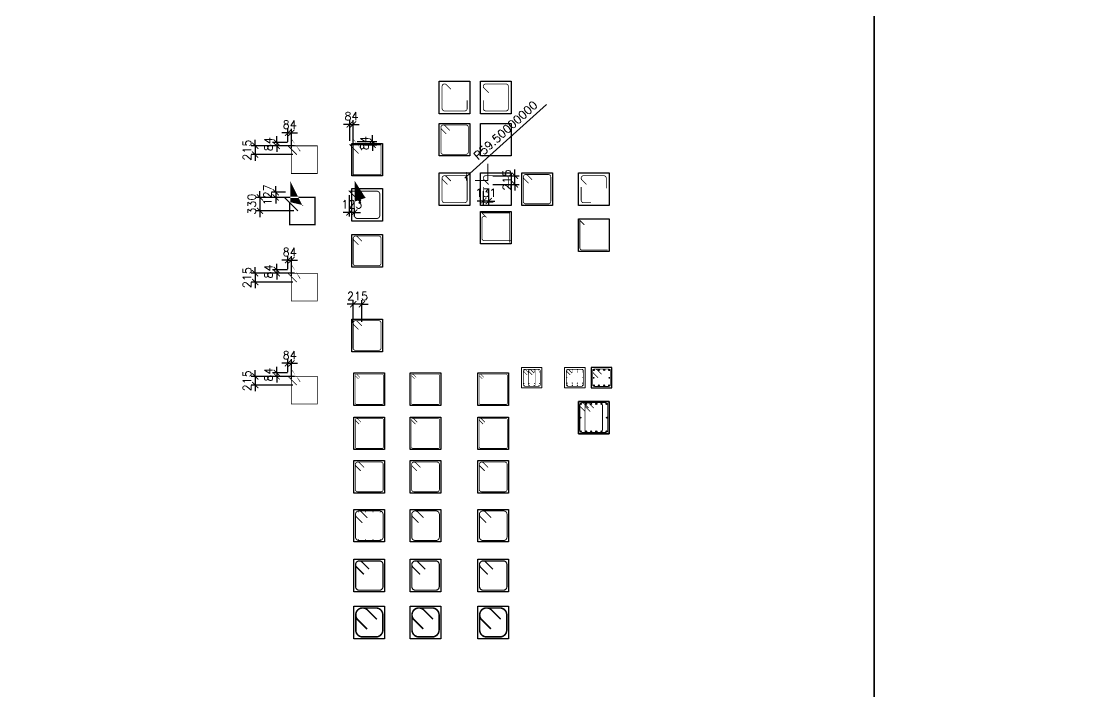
# Model space of a CAD drawing. Extents: x 660761725 to 1323371458, y 2734871439 to 5470067957.
# Drawn here: x 661673228 to 661698956, y 2735026473 to 2735042890 of the extents above; entities that cross this region are included whole.
import ezdxf

# ---------------------------------------------------------------- set-up
doc = ezdxf.new("R2010")
doc.units = 0
for name, color, linetype in [('B1', 7, 'Continuous'), ('B2', 7, 'Continuous'), ('CONCRETE-SECTION', 7, 'Continuous'), ('S-EDGE-SLAB', 51, 'Continuous'), ('S-RBAR-T10', 11, 'Continuous'), ('S-RBAR-T12', 151, 'Continuous'), ('S-RBAR-T16', 201, 'Continuous'), ('S-RBAR-T20', 10, 'Continuous'), ('S-RBAR-T25', 51, 'Continuous'), ('S-RBAR-T32', 83, 'Continuous'), ('SKR', 7, 'Continuous'), ('T1', 7, 'Continuous'), ('T2', 7, 'Continuous')]:
    doc.layers.add(name, color=color, linetype=linetype)
doc.layers.add('S-BEAM-IDEN', color=2, linetype='Continuous', lineweight=9)
doc.styles.add('ROMANS', font='romans.shx')
doc.dimstyles.new('S-DIMI-100', dxfattribs={"dimscale": 100, "dimtxt": 2, "dimasz": 1.5, "dimexe": 1, "dimexo": 1, "dimgap": 1, "dimtad": 1, "dimdec": 0, "dimzin": 12, "dimdsep": 46, "dimtxsty": 'ROMANS', "dimblk": 'ARCHTICK', "dimcen": 0.09, "dimdle": 1, "dimclrd": 8, "dimclre": 8, "dimclrt": 4, "dimadec": 0, "dimazin": 3, "dimtfac": 1, "dimtdec": 0, "dimtix": 1, "dimtmove": 1, "dimatfit": 3, "dimtolj": 1, "dimtzin": 0, "dimarcsym": 0})

# ---------------------------------------------------------------- blocks, each defined once
blk = doc.blocks.new('_ARCHTICK')
at = {"color": 0, "linetype": 'ByBlock', "const_width": 0.15}
blk.add_lwpolyline([(-0.5, -0.5), (0.5, 0.5)], dxfattribs=at)
blk = doc.blocks.new('*D1162')
at = {"layer": 'S-BEAM-IDEN', "color": 8, "lineweight": -2, "transparency": 16777216}
for p in [(661686089, 2735040850), (661684091, 2735039046)]:
    blk.add_line(p, (661684135, 2735039086), dxfattribs=at)
at = {"layer": 'S-BEAM-IDEN', "color": 8, "lineweight": -2, "transparency": 16777216, "xscale": 150, "yscale": 150, "zscale": 150, "rotation": 222.0788410940444}
blk.add_blockref('_ARCHTICK', (661684135, 2735039086), dxfattribs=at)
at = {"layer": 'S-BEAM-IDEN', "color": 4, "transparency": 16777216, "insert": (661685089, 2735040217), "char_height": 200, "attachment_point": 5, "rotation": 42.0788, "style": 'ROMANS'}
blk.add_mtext('\\A1;R59.50000000', dxfattribs=at)
blk = doc.blocks.new('*D1163')
at = {"layer": 'S-BEAM-IDEN', "color": 8, "lineweight": -2, "transparency": 16777216}
for p, q in [((661684776, 2735039105), (661685421, 2735039105)), ((661685321, 2735039105), (661685321, 2735039255)), ((661685321, 2735038891), (661685321, 2735039105)), ((661684776, 2735038891), (661685421, 2735038891)), ((661685321, 2735038891), (661685321, 2735038741))]:
    blk.add_line(p, q, dxfattribs=at)
at = {"layer": 'S-BEAM-IDEN', "color": 8, "lineweight": -2, "transparency": 16777216, "xscale": 150, "yscale": 150, "zscale": 150}
for p, rotation in [((661685321, 2735039105), 270), ((661685321, 2735038891), 90)]:
    blk.add_blockref('_ARCHTICK', p, dxfattribs=dict(at, rotation=rotation))
at = {"layer": 'S-BEAM-IDEN', "color": 4, "transparency": 16777216, "insert": (661685121, 2735038998), "char_height": 200, "attachment_point": 5, "rotation": 90, "style": 'ROMANS'}
blk.add_mtext('\\A1;215', dxfattribs=at)
blk = doc.blocks.new('*D1164')
at = {"layer": 'S-BEAM-IDEN', "color": 8, "lineweight": -2, "transparency": 16777216}
for p, q in [((661684545, 2735038728), (661684545, 2735038385)), ((661684676, 2735038791), (661684676, 2735038385)), ((661684545, 2735038485), (661684395, 2735038485)), ((661684676, 2735038485), (661684545, 2735038485)), ((661684676, 2735038485), (661684826, 2735038485))]:
    blk.add_line(p, q, dxfattribs=at)
at = {"layer": 'S-BEAM-IDEN', "color": 8, "lineweight": -2, "transparency": 16777216, "xscale": 150, "yscale": 150, "zscale": 150}
blk.add_blockref('_ARCHTICK', (661684545, 2735038485), dxfattribs=at)
at = {"layer": 'S-BEAM-IDEN', "color": 8, "lineweight": -2, "transparency": 16777216, "xscale": 150, "yscale": 150, "zscale": 150, "rotation": 180}
blk.add_blockref('_ARCHTICK', (661684676, 2735038485), dxfattribs=at)
at = {"layer": 'S-BEAM-IDEN', "color": 4, "transparency": 16777216, "insert": (661684611, 2735038685), "char_height": 200, "attachment_point": 5, "style": 'ROMANS'}
blk.add_mtext('\\A1;131', dxfattribs=at)
blk = doc.blocks.new('*D1165')
at = {"layer": 'S-BEAM-IDEN', "color": 8, "lineweight": -2, "transparency": 16777216}
for p, q in [((661679748, 2735039920), (661679388, 2735039920)), ((661679926, 2735039836), (661679388, 2735039836)), ((661679488, 2735039920), (661679488, 2735040070)), ((661679488, 2735039920), (661679488, 2735039836)), ((661679488, 2735039836), (661679488, 2735039686))]:
    blk.add_line(p, q, dxfattribs=at)
at = {"layer": 'S-BEAM-IDEN', "color": 8, "lineweight": -2, "transparency": 16777216, "xscale": 150, "yscale": 150, "zscale": 150}
for p, rotation in [((661679488, 2735039920), 270), ((661679488, 2735039836), 90)]:
    blk.add_blockref('_ARCHTICK', p, dxfattribs=dict(at, rotation=rotation))
at = {"layer": 'S-BEAM-IDEN', "color": 4, "transparency": 16777216, "insert": (661679288, 2735039878), "char_height": 200, "attachment_point": 5, "rotation": 90, "style": 'ROMANS'}
blk.add_mtext('\\A1;84', dxfattribs=at)
blk = doc.blocks.new('*D1166')
at = {"layer": 'S-BEAM-IDEN', "color": 8, "lineweight": -2, "transparency": 16777216}
for p, q in [((661679764, 2735040156), (661679614, 2735040156)), ((661679764, 2735039936), (661679764, 2735040256)), ((661679764, 2735040156), (661679848, 2735040156)), ((661679848, 2735039776), (661679848, 2735040256)), ((661679848, 2735040156), (661679998, 2735040156))]:
    blk.add_line(p, q, dxfattribs=at)
at = {"layer": 'S-BEAM-IDEN', "color": 8, "lineweight": -2, "transparency": 16777216, "xscale": 150, "yscale": 150, "zscale": 150}
blk.add_blockref('_ARCHTICK', (661679764, 2735040156), dxfattribs=at)
at = {"layer": 'S-BEAM-IDEN', "color": 8, "lineweight": -2, "transparency": 16777216, "xscale": 150, "yscale": 150, "zscale": 150, "rotation": 180}
blk.add_blockref('_ARCHTICK', (661679848, 2735040156), dxfattribs=at)
at = {"layer": 'S-BEAM-IDEN', "color": 4, "transparency": 16777216, "insert": (661679806, 2735040356), "char_height": 200, "attachment_point": 5, "style": 'ROMANS'}
blk.add_mtext('\\A1;84', dxfattribs=at)
blk = doc.blocks.new('*D1167')
at = {"layer": 'S-BEAM-IDEN', "color": 8, "lineweight": -2, "transparency": 16777216}
for p, q in [((661681836, 2735039945), (661681836, 2735040095)), ((661681459, 2735039945), (661681936, 2735039945)), ((661681654, 2735039861), (661681936, 2735039861)), ((661681836, 2735039945), (661681836, 2735039861)), ((661681836, 2735039861), (661681836, 2735039711))]:
    blk.add_line(p, q, dxfattribs=at)
at = {"layer": 'S-BEAM-IDEN', "color": 8, "lineweight": -2, "transparency": 16777216, "xscale": 150, "yscale": 150, "zscale": 150}
for p, rotation in [((661681836, 2735039945), 270), ((661681836, 2735039861), 90)]:
    blk.add_blockref('_ARCHTICK', p, dxfattribs=dict(at, rotation=rotation))
at = {"layer": 'S-BEAM-IDEN', "color": 4, "transparency": 16777216, "insert": (661681636, 2735039903), "char_height": 200, "attachment_point": 5, "rotation": 90, "style": 'ROMANS'}
blk.add_mtext('\\A1;84', dxfattribs=at)
blk = doc.blocks.new('*D1168')
at = {"layer": 'S-BEAM-IDEN', "color": 8, "lineweight": -2, "transparency": 16777216}
for p, q in [((661681275, 2735040361), (661681125, 2735040361)), ((661681275, 2735039961), (661681275, 2735040461)), ((661681275, 2735040361), (661681359, 2735040361)), ((661681359, 2735039919), (661681359, 2735040461)), ((661681359, 2735040361), (661681509, 2735040361))]:
    blk.add_line(p, q, dxfattribs=at)
at = {"layer": 'S-BEAM-IDEN', "color": 8, "lineweight": -2, "transparency": 16777216, "xscale": 150, "yscale": 150, "zscale": 150}
blk.add_blockref('_ARCHTICK', (661681275, 2735040361), dxfattribs=at)
at = {"layer": 'S-BEAM-IDEN', "color": 8, "lineweight": -2, "transparency": 16777216, "xscale": 150, "yscale": 150, "zscale": 150, "rotation": 180}
blk.add_blockref('_ARCHTICK', (661681359, 2735040361), dxfattribs=at)
at = {"layer": 'S-BEAM-IDEN', "color": 4, "transparency": 16777216, "insert": (661681317, 2735040561), "char_height": 200, "attachment_point": 5, "style": 'ROMANS'}
blk.add_mtext('\\A1;84', dxfattribs=at)
blk = doc.blocks.new('*D1169')
at = {"layer": 'S-BEAM-IDEN', "color": 8, "lineweight": -2, "transparency": 16777216}
for p, q in [((661679463, 2735038701), (661679463, 2735038851)), ((661679705, 2735038701), (661679363, 2735038701)), ((661679672, 2735038574), (661679363, 2735038574)), ((661679463, 2735038701), (661679463, 2735038574)), ((661679463, 2735038574), (661679463, 2735038424))]:
    blk.add_line(p, q, dxfattribs=at)
at = {"layer": 'S-BEAM-IDEN', "color": 8, "lineweight": -2, "transparency": 16777216, "xscale": 150, "yscale": 150, "zscale": 150}
for p, rotation in [((661679463, 2735038701), 270), ((661679463, 2735038574), 90)]:
    blk.add_blockref('_ARCHTICK', p, dxfattribs=dict(at, rotation=rotation))
at = {"layer": 'S-BEAM-IDEN', "color": 4, "transparency": 16777216, "insert": (661679263, 2735038638), "char_height": 200, "attachment_point": 5, "rotation": 90, "style": 'ROMANS'}
blk.add_mtext('\\A1;127', dxfattribs=at)
blk = doc.blocks.new('*D1170')
at = {"layer": 'S-BEAM-IDEN', "color": 8, "lineweight": -2, "transparency": 16777216}
for p, q in [((661681264, 2735038629), (661681264, 2735038106)), ((661681387, 2735038299), (661681387, 2735038106)), ((661681264, 2735038206), (661681114, 2735038206)), ((661681387, 2735038206), (661681264, 2735038206)), ((661681387, 2735038206), (661681537, 2735038206))]:
    blk.add_line(p, q, dxfattribs=at)
at = {"layer": 'S-BEAM-IDEN', "color": 8, "lineweight": -2, "transparency": 16777216, "xscale": 150, "yscale": 150, "zscale": 150}
blk.add_blockref('_ARCHTICK', (661681264, 2735038206), dxfattribs=at)
at = {"layer": 'S-BEAM-IDEN', "color": 8, "lineweight": -2, "transparency": 16777216, "xscale": 150, "yscale": 150, "zscale": 150, "rotation": 180}
blk.add_blockref('_ARCHTICK', (661681387, 2735038206), dxfattribs=at)
at = {"layer": 'S-BEAM-IDEN', "color": 4, "transparency": 16777216, "insert": (661681325, 2735038406), "char_height": 200, "attachment_point": 5, "style": 'ROMANS'}
blk.add_mtext('\\A1;123', dxfattribs=at)
blk = doc.blocks.new('*D1171')
at = {"layer": 'S-BEAM-IDEN', "color": 8, "lineweight": -2, "transparency": 16777216}
for p, q in [((661679664, 2735039836), (661678861, 2735039836)), ((661678961, 2735039836), (661678961, 2735039986)), ((661678961, 2735039836), (661678961, 2735039622)), ((661679879, 2735039622), (661678861, 2735039622)), ((661678961, 2735039622), (661678961, 2735039472))]:
    blk.add_line(p, q, dxfattribs=at)
at = {"layer": 'S-BEAM-IDEN', "color": 8, "lineweight": -2, "transparency": 16777216, "xscale": 150, "yscale": 150, "zscale": 150}
for p, rotation in [((661678961, 2735039836), 270), ((661678961, 2735039622), 90)]:
    blk.add_blockref('_ARCHTICK', p, dxfattribs=dict(at, rotation=rotation))
at = {"layer": 'S-BEAM-IDEN', "color": 4, "transparency": 16777216, "insert": (661678761, 2735039729), "char_height": 200, "attachment_point": 5, "rotation": 90, "style": 'ROMANS'}
blk.add_mtext('\\A1;215', dxfattribs=at)
blk = doc.blocks.new('*D1172')
at = {"layer": 'S-BEAM-IDEN', "color": 8, "lineweight": -2, "transparency": 16777216}
for p, q in [((661679578, 2735038574), (661678977, 2735038574)), ((661679077, 2735038574), (661679077, 2735038724)), ((661679077, 2735038574), (661679077, 2735038244)), ((661679908, 2735038244), (661678977, 2735038244)), ((661679077, 2735038244), (661679077, 2735038094))]:
    blk.add_line(p, q, dxfattribs=at)
at = {"layer": 'S-BEAM-IDEN', "color": 8, "lineweight": -2, "transparency": 16777216, "xscale": 150, "yscale": 150, "zscale": 150}
for p, rotation in [((661679077, 2735038574), 270), ((661679077, 2735038244), 90)]:
    blk.add_blockref('_ARCHTICK', p, dxfattribs=dict(at, rotation=rotation))
at = {"layer": 'S-BEAM-IDEN', "color": 4, "transparency": 16777216, "insert": (661678877, 2735038409), "char_height": 200, "attachment_point": 5, "rotation": 90, "style": 'ROMANS'}
blk.add_mtext('\\A1;330', dxfattribs=at)
blk = doc.blocks.new('*D1173')
at = {"layer": 'S-BEAM-IDEN', "color": 8, "lineweight": -2, "transparency": 16777216}
for p, q in [((661679748, 2735036802), (661679388, 2735036802)), ((661679488, 2735036802), (661679488, 2735036952)), ((661679488, 2735036802), (661679488, 2735036718)), ((661679926, 2735036718), (661679388, 2735036718)), ((661679488, 2735036718), (661679488, 2735036568))]:
    blk.add_line(p, q, dxfattribs=at)
at = {"layer": 'S-BEAM-IDEN', "color": 8, "lineweight": -2, "transparency": 16777216, "xscale": 150, "yscale": 150, "zscale": 150}
for p, rotation in [((661679488, 2735036802), 270), ((661679488, 2735036718), 90)]:
    blk.add_blockref('_ARCHTICK', p, dxfattribs=dict(at, rotation=rotation))
at = {"layer": 'S-BEAM-IDEN', "color": 4, "transparency": 16777216, "insert": (661679288, 2735036760), "char_height": 200, "attachment_point": 5, "rotation": 90, "style": 'ROMANS'}
blk.add_mtext('\\A1;84', dxfattribs=at)
blk = doc.blocks.new('*D1174')
at = {"layer": 'S-BEAM-IDEN', "color": 8, "lineweight": -2, "transparency": 16777216}
for p, q in [((661679764, 2735037038), (661679614, 2735037038)), ((661679764, 2735036818), (661679764, 2735037138)), ((661679764, 2735037038), (661679848, 2735037038)), ((661679848, 2735036658), (661679848, 2735037138)), ((661679848, 2735037038), (661679998, 2735037038))]:
    blk.add_line(p, q, dxfattribs=at)
at = {"layer": 'S-BEAM-IDEN', "color": 8, "lineweight": -2, "transparency": 16777216, "xscale": 150, "yscale": 150, "zscale": 150}
blk.add_blockref('_ARCHTICK', (661679764, 2735037038), dxfattribs=at)
at = {"layer": 'S-BEAM-IDEN', "color": 8, "lineweight": -2, "transparency": 16777216, "xscale": 150, "yscale": 150, "zscale": 150, "rotation": 180}
blk.add_blockref('_ARCHTICK', (661679848, 2735037038), dxfattribs=at)
at = {"layer": 'S-BEAM-IDEN', "color": 4, "transparency": 16777216, "insert": (661679806, 2735037238), "char_height": 200, "attachment_point": 5, "style": 'ROMANS'}
blk.add_mtext('\\A1;84', dxfattribs=at)
blk = doc.blocks.new('*D1175')
at = {"layer": 'S-BEAM-IDEN', "color": 8, "lineweight": -2, "transparency": 16777216}
for p, q in [((661678961, 2735036718), (661678961, 2735036868)), ((661679664, 2735036718), (661678861, 2735036718)), ((661679879, 2735036503), (661678861, 2735036503)), ((661678961, 2735036718), (661678961, 2735036503)), ((661678961, 2735036503), (661678961, 2735036353))]:
    blk.add_line(p, q, dxfattribs=at)
at = {"layer": 'S-BEAM-IDEN', "color": 8, "lineweight": -2, "transparency": 16777216, "xscale": 150, "yscale": 150, "zscale": 150}
for p, rotation in [((661678961, 2735036718), 270), ((661678961, 2735036503), 90)]:
    blk.add_blockref('_ARCHTICK', p, dxfattribs=dict(at, rotation=rotation))
at = {"layer": 'S-BEAM-IDEN', "color": 4, "transparency": 16777216, "insert": (661678761, 2735036610), "char_height": 200, "attachment_point": 5, "rotation": 90, "style": 'ROMANS'}
blk.add_mtext('\\A1;215', dxfattribs=at)
blk = doc.blocks.new('*D1176')
at = {"layer": 'S-BEAM-IDEN', "color": 8, "lineweight": -2, "transparency": 16777216}
for p, q in [((661679488, 2735034279), (661679488, 2735034429)), ((661679748, 2735034279), (661679388, 2735034279)), ((661679926, 2735034195), (661679388, 2735034195)), ((661679488, 2735034279), (661679488, 2735034195)), ((661679488, 2735034195), (661679488, 2735034045))]:
    blk.add_line(p, q, dxfattribs=at)
at = {"layer": 'S-BEAM-IDEN', "color": 8, "lineweight": -2, "transparency": 16777216, "xscale": 150, "yscale": 150, "zscale": 150}
for p, rotation in [((661679488, 2735034279), 270), ((661679488, 2735034195), 90)]:
    blk.add_blockref('_ARCHTICK', p, dxfattribs=dict(at, rotation=rotation))
at = {"layer": 'S-BEAM-IDEN', "color": 4, "transparency": 16777216, "insert": (661679288, 2735034237), "char_height": 200, "attachment_point": 5, "rotation": 90, "style": 'ROMANS'}
blk.add_mtext('\\A1;84', dxfattribs=at)
blk = doc.blocks.new('*D1177')
at = {"layer": 'S-BEAM-IDEN', "color": 8, "lineweight": -2, "transparency": 16777216}
for p, q in [((661679764, 2735034515), (661679614, 2735034515)), ((661679764, 2735034295), (661679764, 2735034615)), ((661679764, 2735034515), (661679848, 2735034515)), ((661679848, 2735034135), (661679848, 2735034615)), ((661679848, 2735034515), (661679998, 2735034515))]:
    blk.add_line(p, q, dxfattribs=at)
at = {"layer": 'S-BEAM-IDEN', "color": 8, "lineweight": -2, "transparency": 16777216, "xscale": 150, "yscale": 150, "zscale": 150}
blk.add_blockref('_ARCHTICK', (661679764, 2735034515), dxfattribs=at)
at = {"layer": 'S-BEAM-IDEN', "color": 8, "lineweight": -2, "transparency": 16777216, "xscale": 150, "yscale": 150, "zscale": 150, "rotation": 180}
blk.add_blockref('_ARCHTICK', (661679848, 2735034515), dxfattribs=at)
at = {"layer": 'S-BEAM-IDEN', "color": 4, "transparency": 16777216, "insert": (661679806, 2735034715), "char_height": 200, "attachment_point": 5, "style": 'ROMANS'}
blk.add_mtext('\\A1;84', dxfattribs=at)
blk = doc.blocks.new('*D1178')
at = {"layer": 'S-BEAM-IDEN', "color": 8, "lineweight": -2, "transparency": 16777216}
for p, q in [((661679664, 2735034195), (661678861, 2735034195)), ((661678961, 2735034195), (661678961, 2735034345)), ((661678961, 2735034195), (661678961, 2735033980)), ((661679879, 2735033980), (661678861, 2735033980)), ((661678961, 2735033980), (661678961, 2735033830))]:
    blk.add_line(p, q, dxfattribs=at)
at = {"layer": 'S-BEAM-IDEN', "color": 8, "lineweight": -2, "transparency": 16777216, "xscale": 150, "yscale": 150, "zscale": 150}
for p, rotation in [((661678961, 2735034195), 270), ((661678961, 2735033980), 90)]:
    blk.add_blockref('_ARCHTICK', p, dxfattribs=dict(at, rotation=rotation))
at = {"layer": 'S-BEAM-IDEN', "color": 4, "transparency": 16777216, "insert": (661678761, 2735034087), "char_height": 200, "attachment_point": 5, "rotation": 90, "style": 'ROMANS'}
blk.add_mtext('\\A1;215', dxfattribs=at)
blk = doc.blocks.new('*D1179')
at = {"layer": 'S-BEAM-IDEN', "color": 8, "lineweight": -2, "transparency": 16777216}
for p, q in [((661681359, 2735035507), (661681359, 2735036060)), ((661681574, 2735035528), (661681574, 2735036060)), ((661681359, 2735035960), (661681209, 2735035960)), ((661681574, 2735035960), (661681359, 2735035960)), ((661681574, 2735035960), (661681724, 2735035960))]:
    blk.add_line(p, q, dxfattribs=at)
at = {"layer": 'S-BEAM-IDEN', "color": 8, "lineweight": -2, "transparency": 16777216, "xscale": 150, "yscale": 150, "zscale": 150}
blk.add_blockref('_ARCHTICK', (661681359, 2735035960), dxfattribs=at)
at = {"layer": 'S-BEAM-IDEN', "color": 8, "lineweight": -2, "transparency": 16777216, "xscale": 150, "yscale": 150, "zscale": 150, "rotation": 180}
blk.add_blockref('_ARCHTICK', (661681574, 2735035960), dxfattribs=at)
at = {"layer": 'S-BEAM-IDEN', "color": 4, "transparency": 16777216, "insert": (661681467, 2735036160), "char_height": 200, "attachment_point": 5, "style": 'ROMANS'}
blk.add_mtext('\\A1;215', dxfattribs=at)

msp = doc.modelspace()

# ---------------------------------------------------------------- linework, layer by layer
for points in [[(661547834.82601976, 2735124964.67800617), (661694111.94246876, 2735124964.67800617), (661694111.94246876, 2734979887.02259302), (661547834.82601976, 2734979887.02259302)], [(661694111.94246876, 2735124964.67800617), (661840389.05891776, 2735124964.67800617), (661840389.05891776, 2734979887.02259302), (661694111.94246876, 2734979887.02259302)]]:
    msp.add_lwpolyline(points, close=True)
at = {"layer": 'B1', "const_width": 14.75}
for points in [[(661686593.375, 2735033975.75, 1), (661686608.125, 2735033975.75, 1)], [(661686717.54166663, 2735033975.75, 1), (661686732.29166663, 2735033975.75, 1)], [(661686841.70833337, 2735033975.75, 1), (661686856.45833337, 2735033975.75, 1)], [(661686965.875, 2735033975.75, 1), (661686980.625, 2735033975.75, 1)]]:
    msp.add_lwpolyline(points, format="xyb", close=True, dxfattribs=at)
at = {"layer": 'B1'}
for centre in [(661687247.79166663, 2735033970.75), (661687375.29166663, 2735033970.75), (661687502.79166663, 2735033970.75), (661687630.29166663, 2735033970.75), (661686931.50488031, 2735032845.56491518), (661687058.18054891, 2735032845.56491518), (661687184.8562175, 2735032845.56491518), (661687311.53188622, 2735032845.56491518), (661687438.20755482, 2735032845.56491518), (661687564.88322341, 2735032845.56491518)]:
    msp.add_circle(centre, 14.75, dxfattribs=at)
at = {"layer": 'B2', "const_width": 14.75}
for points in [[(661686593.375, 2735034030.25, 1), (661686608.125, 2735034030.25, 1)], [(661686717.54166663, 2735034030.25, 1), (661686732.29166663, 2735034030.25, 1)], [(661686841.70833337, 2735034030.25, 1), (661686856.45833337, 2735034030.25, 1)], [(661686965.875, 2735034030.25, 1), (661686980.625, 2735034030.25, 1)]]:
    msp.add_lwpolyline(points, format="xyb", close=True, dxfattribs=at)
at = {"layer": 'CONCRETE-SECTION'}
for points in [[(661687189.04166663, 2735033912), (661687689.04166663, 2735033912), (661687689.04166663, 2735034412), (661687189.04166663, 2735034412)], [(661686872.75488031, 2735032786.81491518), (661687623.63322341, 2735032786.81491518), (661687623.63322341, 2735033583.81520224), (661686872.75488031, 2735033583.81520224)], [(661686872.75488031, 2735032786.81491518), (661687623.63322341, 2735032786.81491518), (661687623.63322341, 2735033583.81520224), (661686872.75488031, 2735033583.81520224)], [(661686872.75488031, 2735032786.81491518), (661687623.63322341, 2735032786.81491518), (661687623.63322341, 2735033583.81520224), (661686872.75488031, 2735033583.81520224)], [(661686872.75488031, 2735032786.81491518), (661687623.63322341, 2735032786.81491518), (661687623.63322341, 2735033583.81520224), (661686872.75488031, 2735033583.81520224)]]:
    msp.add_lwpolyline(points, close=True, dxfattribs=at)
at = {"layer": 'S-BEAM-IDEN'}
for q in [(661684654, 2735039394), (661684349, 2735038985)]:
    msp.add_line((661684654, 2735038985), q, dxfattribs=at)
at = {"layer": 'S-BEAM-IDEN', "const_width": 19}
msp.add_lwpolyline([(661684624.39196527, 2735038084.1781168), (661684511.25488031, 2735038197.31520224), (661685193.13322341, 2735038197.31520224), (661685193.13322341, 2735037469.31491518)], dxfattribs=at)
for points in [[(661684624.39196539, 2735038084.1781168), (661684612.82773387, 2735038095.74234819, 0.6681786379), (661684511.25488043, 2735038053.66949511), (661684511.25488043, 2735037574.93685913, 0.4142135624), (661684570.75488043, 2735037515.43685913), (661685239.25516748, 2735037515.43685913)], [(661687020.39196527, 2735037901.1781168), (661686907.25488031, 2735038014.31520224), (661686907.25488031, 2735038014.31520224), (661686907.25488031, 2735037345.81491518, 0.4142135624), (661686966.75488031, 2735037286.31491518), (661687589.13322341, 2735037286.31491518)]]:
    msp.add_lwpolyline(points, format="xyb", dxfattribs=at)
at = {"layer": 'S-BEAM-IDEN'}
for points in [[(661685481, 2735033912), (661685981, 2735033912), (661685981, 2735034412), (661685481, 2735034412)], [(661686537, 2735033912), (661687037, 2735033912), (661687037, 2735034412), (661686537, 2735034412)], [(661687189.04166663, 2735033912), (661687689.04166663, 2735033912), (661687689.04166663, 2735034412), (661687189.04166663, 2735034412)]]:
    msp.add_lwpolyline(points, close=True, dxfattribs=at)
at = {"layer": 'S-EDGE-SLAB'}
for points in [[(661683467.75488031, 2735041418.81520224), (661684218.63322341, 2735041418.81520224), (661684218.63322341, 2735040621.81491518), (661683467.75488031, 2735040621.81491518)], [(661684476.75488031, 2735041418.81520224), (661685227.63322341, 2735041418.81520224), (661685227.63322341, 2735040621.81491518), (661684476.75488031, 2735040621.81491518)], [(661683467.75488031, 2735040384.81520224), (661684218.63322341, 2735040384.81520224), (661684218.63322341, 2735039587.81491518), (661683467.75488031, 2735039587.81491518)], [(661684476.75488031, 2735040384.81520224), (661685227.63322341, 2735040384.81520224), (661685227.63322341, 2735039587.81491518), (661684476.75488031, 2735039587.81491518)], [(661681324.75488031, 2735039895.81520224), (661682075.63322341, 2735039895.81520224), (661682075.63322341, 2735039098.81491518), (661681324.75488031, 2735039098.81491518)], [(661683467.75488031, 2735039173.81520224), (661684218.63322341, 2735039173.81520224), (661684218.63322341, 2735038376.81491518), (661683467.75488031, 2735038376.81491518)], [(661684476.75488031, 2735039173.81520224), (661685227.63322341, 2735039173.81520224), (661685227.63322341, 2735038376.81491518), (661684476.75488031, 2735038376.81491518)], [(661685485.75488031, 2735039173.81520224), (661686236.63322341, 2735039173.81520224), (661686236.63322341, 2735038376.81491518), (661685485.75488031, 2735038376.81491518)], [(661686872.75488031, 2735039173.81520224), (661687623.63322341, 2735039173.81520224), (661687623.63322341, 2735038376.81491518), (661686872.75488031, 2735038376.81491518)], [(661681324.75488031, 2735038790.81520224), (661682075.63322341, 2735038790.81520224), (661682075.63322341, 2735037993.81491518), (661681324.75488031, 2735037993.81491518)], [(661684476.75488031, 2735038231.81520224), (661685227.63322341, 2735038231.81520224), (661685227.63322341, 2735037434.81491518), (661684476.75488031, 2735037434.81491518)], [(661686872.75488031, 2735038048.81520224), (661687623.63322341, 2735038048.81520224), (661687623.63322341, 2735037251.81491518), (661686872.75488031, 2735037251.81491518)], [(661681324.75488031, 2735037664.81520224), (661682075.63322341, 2735037664.81520224), (661682075.63322341, 2735036867.81491518), (661681324.75488031, 2735036867.81491518)], [(661681324.75488031, 2735035593.50028706), (661682075.63322341, 2735035593.50028706), (661682075.63322341, 2735034796.5), (661681324.75488031, 2735034796.5)], [(661681378.75488031, 2735034278.81520224), (661682129.63322341, 2735034278.81520224), (661682129.63322341, 2735033481.81491518), (661681378.75488031, 2735033481.81491518)], [(661682755.75488031, 2735034278.81520224), (661683506.63322341, 2735034278.81520224), (661683506.63322341, 2735033481.81491518), (661682755.75488031, 2735033481.81491518)], [(661684412.75488031, 2735034278.81520224), (661685163.63322341, 2735034278.81520224), (661685163.63322341, 2735033481.81491518), (661684412.75488031, 2735033481.81491518)], [(661686872.75488031, 2735033583.81520224), (661687623.63322341, 2735033583.81520224), (661687623.63322341, 2735032786.81491518), (661686872.75488031, 2735032786.81491518)], [(661681378.75488031, 2735033199.81520224), (661682129.63322341, 2735033199.81520224), (661682129.63322341, 2735032402.81491518), (661681378.75488031, 2735032402.81491518)], [(661682755.75488031, 2735033199.81520224), (661683506.63322341, 2735033199.81520224), (661683506.63322341, 2735032402.81491518), (661682755.75488031, 2735032402.81491518)], [(661684412.75488031, 2735033199.81520224), (661685163.63322341, 2735033199.81520224), (661685163.63322341, 2735032402.81491518), (661684412.75488031, 2735032402.81491518)], [(661681378.75488031, 2735032132.81520224), (661682129.63322341, 2735032132.81520224), (661682129.63322341, 2735031335.81491518), (661681378.75488031, 2735031335.81491518)], [(661682755.75488031, 2735032132.81520224), (661683506.63322341, 2735032132.81520224), (661683506.63322341, 2735031335.81491518), (661682755.75488031, 2735031335.81491518)], [(661684412.75488031, 2735032132.81520224), (661685163.63322341, 2735032132.81520224), (661685163.63322341, 2735031335.81491518), (661684412.75488031, 2735031335.81491518)], [(661681378.75488031, 2735030939.81520224), (661682129.63322341, 2735030939.81520224), (661682129.63322341, 2735030142.81491518), (661681378.75488031, 2735030142.81491518)], [(661682755.75488031, 2735030939.81520224), (661683506.63322341, 2735030939.81520224), (661683506.63322341, 2735030142.81491518), (661682755.75488031, 2735030142.81491518)], [(661684412.75488031, 2735030939.81520224), (661685163.63322341, 2735030939.81520224), (661685163.63322341, 2735030142.81491518), (661684412.75488031, 2735030142.81491518)], [(661681378.75488031, 2735029719.81520224), (661682129.63322341, 2735029719.81520224), (661682129.63322341, 2735028922.81491518), (661681378.75488031, 2735028922.81491518)], [(661682755.75488031, 2735029719.81520224), (661683506.63322341, 2735029719.81520224), (661683506.63322341, 2735028922.81491518), (661682755.75488031, 2735028922.81491518)], [(661684412.75488031, 2735029719.81520224), (661685163.63322341, 2735029719.81520224), (661685163.63322341, 2735028922.81491518), (661684412.75488031, 2735028922.81491518)], [(661681378.75488031, 2735028572.81520224), (661682129.63322341, 2735028572.81520224), (661682129.63322341, 2735027775.81491518), (661681378.75488031, 2735027775.81491518)], [(661682755.75488031, 2735028572.81520224), (661683506.63322341, 2735028572.81520224), (661683506.63322341, 2735027775.81491518), (661682755.75488031, 2735027775.81491518)], [(661684412.75488031, 2735028572.81520224), (661685163.63322341, 2735028572.81520224), (661685163.63322341, 2735027775.81491518), (661684412.75488031, 2735027775.81491518)]]:
    msp.add_lwpolyline(points, close=True, dxfattribs=at)
at = {"layer": 'S-RBAR-T10', "const_width": 12}
for points in [[(661681488.08078206, 2735034132.71974802), (661681417.37010396, 2735034203.43042612, -0.6681786379), (661681435.75488031, 2735034247.81520224), (661682072.63322341, 2735034247.81520224, -0.4142135624), (661682098.63322341, 2735034221.81520224), (661682098.63322341, 2735033538.81491518, -0.4142135624), (661682072.63322341, 2735033512.81491518), (661681435.75488031, 2735033512.81491518, -0.4142135624), (661681409.75488031, 2735033538.81491518), (661681409.75488031, 2735034221.81520224, -0.6681786379), (661681454.13965666, 2735034240.19997787), (661681524.85033476, 2735034169.48929977)], [(661682901.85033429, 2735034169.48929977), (661682831.13965666, 2735034240.19997787, 0.6681786379), (661682786.75488031, 2735034221.81520224), (661682786.75488031, 2735033538.81491518, 0.4142135624), (661682812.75488031, 2735033512.81491518), (661683449.63322341, 2735033512.81491518, 0.4142135624), (661683475.63322341, 2735033538.81491518), (661683475.63322341, 2735034221.81520224, 0.4142135624), (661683449.63322341, 2735034247.81520224), (661682812.75488031, 2735034247.81520224, 0.6681786379), (661682794.37010396, 2735034203.43042612), (661682865.08078158, 2735034132.71974802)], [(661684522.08078206, 2735034132.71974802), (661684451.37010396, 2735034203.43042612, -0.6681786379), (661684469.75488031, 2735034247.81520224), (661685106.63322341, 2735034247.81520224, -0.4142135624), (661685132.63322341, 2735034221.81520224), (661685132.63322341, 2735033538.81491518, -0.4142135624), (661685106.63322341, 2735033512.81491518), (661684469.75488031, 2735033512.81491518, -0.4142135624), (661684443.75488031, 2735033538.81491518), (661684443.75488031, 2735034221.81520224, -0.6681786379), (661684488.13965666, 2735034240.19997787), (661684558.85033476, 2735034169.48929977)]]:
    msp.add_lwpolyline(points, format="xyb", dxfattribs=at)
at = {"layer": 'S-RBAR-T12', "const_width": 14}
for points in [[(661685662.48023093, 2735034275.77460289), (661685577.62741697, 2735034360.62741709, 0.6681786379), (661685523, 2735034338), (661685523, 2735033986, 0.4142135624), (661685555, 2735033954), (661685907, 2735033954, 0.4142135624), (661685939, 2735033986), (661685939, 2735034338, 0.4142135624), (661685907, 2735034370), (661685555, 2735034370, 0.6681786379), (661685532.37258303, 2735034315.37258291), (661685617.22539699, 2735034230.51976919)], [(661685787.48023093, 2735034275.77460289), (661685702.62741697, 2735034360.62741709, 0.6681786379), (661685648, 2735034338), (661685648, 2735033986, 0.4142135624), (661685680, 2735033954), (661685782, 2735033954, 0.4142135624), (661685814, 2735033986), (661685814, 2735034338, 0.4142135624), (661685782, 2735034370), (661685680, 2735034370, 0.6681786379), (661685657.37258303, 2735034315.37258291), (661685742.22539699, 2735034230.51976919)], [(661686673.22539675, 2735034230.51976919), (661686588.37258303, 2735034315.37258291, -0.6681786379), (661686611, 2735034370), (661686963, 2735034370, -0.4142135624), (661686995, 2735034338), (661686995, 2735033986, -0.4142135624), (661686963, 2735033954), (661686611, 2735033954, -0.4142135624), (661686579, 2735033986), (661686579, 2735034338, -0.6681786379), (661686633.62741697, 2735034360.62741709), (661686718.48023069, 2735034275.77460289)], [(661681504.98027706, 2735033028.33497095), (661681420.12746334, 2735033113.18778515, -0.6681786379), (661681442.75488031, 2735033167.81520224), (661682065.63322341, 2735033167.81520224, -0.4142135624), (661682097.63322341, 2735033135.81520224), (661682097.63322341, 2735032466.81491518, -0.4142135624), (661682065.63322341, 2735032434.81491518), (661681442.75488031, 2735032434.81491518, -0.4142135624), (661681410.75488031, 2735032466.81491518), (661681410.75488031, 2735033135.81520224, -0.6681786379), (661681465.38229728, 2735033158.44261885), (661681550.235111, 2735033073.58980608)], [(661682927.23511124, 2735033073.58980608), (661682842.38229728, 2735033158.44261885, 0.6681786379), (661682787.75488031, 2735033135.81520224), (661682787.75488031, 2735032466.81491518, 0.4142135624), (661682819.75488031, 2735032434.81491518), (661683442.63322341, 2735032434.81491518, 0.4142135624), (661683474.63322341, 2735032466.81491518), (661683474.63322341, 2735033135.81520224, 0.4142135624), (661683442.63322341, 2735033167.81520224), (661682819.75488031, 2735033167.81520224, 0.6681786379), (661682797.12746334, 2735033113.18778515), (661682881.9802773, 2735033028.33497095)], [(661684538.98027706, 2735033028.33497095), (661684454.12746334, 2735033113.18778515, -0.6681786379), (661684476.75488031, 2735033167.81520224), (661685099.63322341, 2735033167.81520224, -0.4142135624), (661685131.63322341, 2735033135.81520224), (661685131.63322341, 2735032466.81491518, -0.4142135624), (661685099.63322341, 2735032434.81491518), (661684476.75488031, 2735032434.81491518, -0.4142135624), (661684444.75488031, 2735032466.81491518), (661684444.75488031, 2735033135.81520224, -0.6681786379), (661684499.38229728, 2735033158.44261885), (661684584.235111, 2735033073.58980608)]]:
    msp.add_lwpolyline(points, format="xyb", dxfattribs=at)
at = {"layer": 'S-RBAR-T16', "const_width": 19}
for points in [[(661683750.96481895, 2735041219.75097084), (661683637.82773376, 2735041332.8880558, 0.6681786379), (661683536.25488031, 2735041290.81520224), (661683536.25488031, 2735040749.81491518, 0.4142135624), (661683595.75488031, 2735040690.31491518), (661684090.63322341, 2735040690.31491518, 0.4142135624), (661684150.13322341, 2735040749.81491518), (661684150.13322341, 2735040950)], [(661684545.25488031, 2735040950), (661684545.25488031, 2735040749.81491518, 0.4142135624), (661684604.75488031, 2735040690.31491518), (661685099.63322341, 2735040690.31491518, 0.4142135624), (661685159.13322341, 2735040749.81491518), (661685159.13322341, 2735041290.81520224, 0.4142135624), (661685099.63322341, 2735041350.31520224), (661684604.75488031, 2735041350.31520224, 0.6681786379), (661684562.68202686, 2735041248.74234915), (661684675.81911206, 2735041135.60526419)], [(661683721.96481895, 2735040214.75097084), (661683608.82773376, 2735040327.8880558, 0.6681786379), (661683507.25488031, 2735040285.81520224), (661683507.25488031, 2735039686.81491518, 0.4142135624), (661683566.75488031, 2735039627.31491518), (661684119.63322341, 2735039627.31491518, 0.4142135624), (661684179.13322341, 2735039686.81491518), (661684179.13322341, 2735040285.81520224, 0.4142135624), (661684119.63322341, 2735040345.31520224), (661683566.75488031, 2735040345.31520224, 0.6681786379), (661683524.68202686, 2735040243.74234915), (661683637.81911206, 2735040130.60526419)], [(661683750.96481895, 2735038974.75097084), (661683637.82773376, 2735039087.8880558, 0.6681786379), (661683536.25488031, 2735039045.81520224), (661683536.25488031, 2735038504.81491518, 0.4142135624), (661683595.75488031, 2735038445.31491518), (661684090.63322341, 2735038445.31491518, 0.4142135624), (661684150.13322341, 2735038504.81491518), (661684150.13322341, 2735039045.81520224, 0.4142135624), (661684090.63322341, 2735039105.31520224), (661683595.75488031, 2735039105.31520224, 0.6681786379), (661683553.68202686, 2735039003.74234915), (661683666.81911206, 2735038890.60526419)], [(661684788, 2735039105.31520224), (661684604.75488031, 2735039105.31520224, 0.6681786379), (661684562.68202686, 2735039003.74234915), (661684675.81911206, 2735038890.60526419)], [(661685159.13322341, 2735038796), (661685159.13322341, 2735039045.81520224, 0.4142135624), (661685099.63322341, 2735039105.31520224), (661684654, 2735039105.31520224)], [(661685739.96481895, 2735039003.75097084), (661685626.82773376, 2735039116.8880558, 0.6681786379), (661685525.25488031, 2735039074.81520224), (661685525.25488031, 2735038475.81491518, 0.4142135624), (661685584.75488031, 2735038416.31491518), (661686137.63322341, 2735038416.31491518, 0.4142135624), (661686197.13322341, 2735038475.81491518), (661686197.13322341, 2735039074.81520224, 0.4142135624), (661686137.63322341, 2735039134.31520224), (661685584.75488031, 2735039134.31520224, 0.6681786379), (661685542.68202686, 2735039032.74234915), (661685655.81911206, 2735038919.60526419)], [(661687184, 2735039105.31520224), (661687000.75488031, 2735039105.31520224, 0.6681786379), (661686958.68202686, 2735039003.74234915), (661687071.81911206, 2735038890.60526419)], [(661687555.13322341, 2735038796), (661687555.13322341, 2735039045.81520224, 0.4142135624), (661687495.63322341, 2735039105.31520224), (661687050, 2735039105.31520224)], [(661684545.25488031, 2735038828), (661684545.25488031, 2735038504.81491518, 0.4142135624), (661684604.75488031, 2735038445.31491518), (661684788, 2735038445.31491518)], [(661686941.25488031, 2735038828), (661686941.25488031, 2735038504.81491518, 0.4142135624), (661687000.75488031, 2735038445.31491518), (661687184, 2735038445.31491518)], [(661681573.96481895, 2735037499.75097084), (661681460.82773376, 2735037612.8880558, 0.6681786379), (661681359.25488031, 2735037570.81520224), (661681359.25488031, 2735036961.81491518, 0.4142135624), (661681418.75488031, 2735036902.31491518), (661681981.63322341, 2735036902.31491518, 0.4142135624), (661682041.13322341, 2735036961.81491518), (661682041.13322341, 2735037570.81520224, 0.4142135624), (661681981.63322341, 2735037630.31520224), (661681418.75488031, 2735037630.31520224, 0.6681786379), (661681376.68202686, 2735037528.74234915), (661681489.81911206, 2735037415.60526419)], [(661681573.96481895, 2735035428.43605614), (661681460.82773376, 2735035541.5731411, 0.6681786379), (661681359.25488031, 2735035499.50028706), (661681359.25488031, 2735034890.5, 0.4142135624), (661681418.75488031, 2735034831), (661681981.63322341, 2735034831, 0.4142135624), (661682041.13322341, 2735034890.5), (661682041.13322341, 2735035499.50028706, 0.4142135624), (661681981.63322341, 2735035559.00028706), (661681418.75488031, 2735035559.00028706, 0.6681786379), (661681376.68202686, 2735035457.42743301), (661681489.81911206, 2735035344.29034901)], [(661687354.10589814, 2735034162.790061), (661687240.96881318, 2735034275.92714596, -0.6681786379), (661687283.04166663, 2735034377.5), (661687595.04166663, 2735034377.5, -0.4142135624), (661687654.54166663, 2735034318), (661687654.54166663, 2735034006, -0.4142135624), (661687595.04166663, 2735033946.5), (661687283.04166663, 2735033946.5, -0.4142135624), (661687223.54166663, 2735034006), (661687223.54166663, 2735034318, -0.6681786379), (661687325.11452007, 2735034360.07285404), (661687438.25160503, 2735034246.93576908)], [(661687037.81911182, 2735033334.60526419), (661686924.68202686, 2735033447.74234915, -0.6681786379), (661686966.75488031, 2735033549.31520224), (661687529.63322341, 2735033549.31520224, -0.4142135624), (661687589.13322341, 2735033489.81520224), (661687589.13322341, 2735032880.81491518, -0.4142135624), (661687529.63322341, 2735032821.31491518), (661686966.75488031, 2735032821.31491518, -0.4142135624), (661686907.25488031, 2735032880.81491518), (661686907.25488031, 2735033489.81520224, -0.6681786379), (661687008.82773376, 2735033531.8880558), (661687121.96481872, 2735033418.75097084)], [(661687164.49478042, 2735033334.60526419), (661687051.35769546, 2735033447.74234915, -0.6681786379), (661687093.43054891, 2735033549.31520224), (661687402.95755482, 2735033549.31520224, -0.4142135624), (661687462.45755482, 2735033489.81520224), (661687462.45755482, 2735032880.81491518, -0.4142135624), (661687402.95755482, 2735032821.31491518), (661687093.43054891, 2735032821.31491518, -0.4142135624), (661687033.93054891, 2735032880.81491518), (661687033.93054891, 2735033489.81520224, -0.6681786379), (661687135.50340235, 2735033531.8880558), (661687248.64048731, 2735033418.75097084)], [(661681543.81911182, 2735031883.60526419), (661681430.68202686, 2735031996.74234915, -0.6681786379), (661681472.75488031, 2735032098.31520224), (661682035.63322341, 2735032098.31520224, -0.4142135624), (661682095.13322341, 2735032038.81520224), (661682095.13322341, 2735031429.81491518, -0.4142135624), (661682035.63322341, 2735031370.31491518), (661681472.75488031, 2735031370.31491518, -0.4142135624), (661681413.25488031, 2735031429.81491518), (661681413.25488031, 2735032038.81520224, -0.6681786379), (661681514.82773376, 2735032080.8880558), (661681627.96481872, 2735031967.75097084)], [(661683004.96481895, 2735031967.75097084), (661682891.82773376, 2735032080.8880558, 0.6681786379), (661682790.25488031, 2735032038.81520224), (661682790.25488031, 2735031429.81491518, 0.4142135624), (661682849.75488031, 2735031370.31491518), (661683412.63322341, 2735031370.31491518, 0.4142135624), (661683472.13322341, 2735031429.81491518), (661683472.13322341, 2735032038.81520224, 0.4142135624), (661683412.63322341, 2735032098.31520224), (661682849.75488031, 2735032098.31520224, 0.6681786379), (661682807.68202686, 2735031996.74234915), (661682920.81911206, 2735031883.60526419)], [(661684577.81911182, 2735031883.60526419), (661684464.68202686, 2735031996.74234915, -0.6681786379), (661684506.75488031, 2735032098.31520224), (661685069.63322341, 2735032098.31520224, -0.4142135624), (661685129.13322341, 2735032038.81520224), (661685129.13322341, 2735031429.81491518, -0.4142135624), (661685069.63322341, 2735031370.31491518), (661684506.75488031, 2735031370.31491518, -0.4142135624), (661684447.25488031, 2735031429.81491518), (661684447.25488031, 2735032038.81520224, -0.6681786379), (661684548.82773376, 2735032080.8880558), (661684661.96481872, 2735031967.75097084)]]:
    msp.add_lwpolyline(points, format="xyb", dxfattribs=at)
for points in [[(661680062.96481895, 2735039705.75097084), (661679848.25488031, 2735039920.46090889), (661679848.25488043, 2735039158.31491518), (661680480.13322353, 2735039158.31491518), (661680480.1332233, 2735039836.31520224), (661679764.10917366, 2735039836.31520224), (661679978.81911206, 2735039621.60526419)], [(661681573.96481895, 2735039730.75097084), (661681359.25488019, 2735039945.46090889), (661681359.25488031, 2735039133.31491518), (661682041.1332233, 2735039133.31491518), (661682041.13322341, 2735039861.31520224), (661681275.10917318, 2735039861.31520224), (661681489.81911206, 2735039646.60526419)], [(661684581.42437053, 2735038985), (661684675.81911206, 2735038890.60526419)], [(661686977.42437053, 2735038985), (661687071.81911206, 2735038890.60526419)], [(661680062.96481895, 2735036587.290061), (661679848.25488031, 2735036802), (661679848.25488043, 2735036039.85400581), (661680480.13322353, 2735036039.85400581), (661680480.1332233, 2735036717.85429287), (661679764.10917366, 2735036717.85429287), (661679978.81911206, 2735036503.14435387)], [(661680062.96481895, 2735034064.290061), (661679848.25488031, 2735034279), (661679848.25488043, 2735033516.85400581), (661680480.13322353, 2735033516.85400581), (661680480.1332233, 2735034194.85429287), (661679764.10917366, 2735034194.85429287), (661679978.81911206, 2735033980.14435387)]]:
    msp.add_lwpolyline(points, dxfattribs=at)
at = {"layer": 'S-RBAR-T20', "const_width": 23.5}
for points in [[(661681676.01774967, 2735038562.23535919), (661681386.50488019, 2735038851.74822903), (661681386.50488031, 2735038142.31491518, 0.4142135624), (661681473.25488031, 2735038055.56491518), (661681927.13322341, 2735038055.56491518, 0.4142135624), (661682013.88322341, 2735038142.31491518), (661682013.88322341, 2735038642.31520224, 0.4142135624), (661681927.13322341, 2735038729.06520224), (661681263.82185435, 2735038729.06520224), (661681553.33472311, 2735038439.55233288)], [(661681582.68827665, 2735030613.19878006), (661681440.91336703, 2735030754.97368908, -0.6681786379), (661681502.25488031, 2735030903.06520224), (661682006.13322341, 2735030903.06520224, -0.4142135624), (661682092.88322341, 2735030816.31520224), (661682092.88322341, 2735030266.31491518, -0.4142135624), (661682006.13322341, 2735030179.56491518), (661681502.25488031, 2735030179.56491518, -0.4142135624), (661681415.50488031, 2735030266.31491518), (661681415.50488031, 2735030816.31520224, -0.6681786379), (661681563.59639359, 2735030877.65671492), (661681705.3713032, 2735030735.8818059)], [(661683082.01774967, 2735030736.23535919), (661682940.59639359, 2735030877.65671492, 0.6681786379), (661682792.50488031, 2735030816.31520224), (661682792.50488031, 2735030266.31491518, 0.4142135624), (661682879.25488031, 2735030179.56491518), (661683383.13322341, 2735030179.56491518, 0.4142135624), (661683469.88322341, 2735030266.31491518), (661683469.88322341, 2735030816.31520224, 0.4142135624), (661683383.13322341, 2735030903.06520224), (661682879.25488031, 2735030903.06520224, 0.6681786379), (661682817.91336703, 2735030754.97368908), (661682959.33472311, 2735030613.55233288)], [(661684616.68827665, 2735030613.19878006), (661684474.91336703, 2735030754.97368908, -0.6681786379), (661684536.25488031, 2735030903.06520224), (661685040.13322341, 2735030903.06520224, -0.4142135624), (661685126.88322341, 2735030816.31520224), (661685126.88322341, 2735030266.31491518, -0.4142135624), (661685040.13322341, 2735030179.56491518), (661684536.25488031, 2735030179.56491518, -0.4142135624), (661684449.50488031, 2735030266.31491518), (661684449.50488031, 2735030816.31520224, -0.6681786379), (661684597.59639359, 2735030877.65671492), (661684739.3713032, 2735030735.8818059)]]:
    msp.add_lwpolyline(points, format="xyb", dxfattribs=at)
at = {"layer": 'S-RBAR-T20', "const_width": 11.75}
for points in [[(661685536.125, 2735034304.25, -1), (661685547.875, 2735034304.25, -1)], [(661685550.125, 2735034351.25, -1), (661685561.875, 2735034351.25, -1)], [(661685660.79166663, 2735034304.25, -1), (661685672.54166663, 2735034304.25, -1)], [(661685666.79166663, 2735034351.25, -1), (661685678.54166663, 2735034351.25, -1)], [(661685783.45833337, 2735034351.25, -1), (661685795.20833337, 2735034351.25, -1)], [(661685789.45833337, 2735034304.25, -1), (661685801.20833337, 2735034304.25, -1)], [(661685911.875, 2735034351.25, 1), (661685900.125, 2735034351.25, 1)], [(661685925.875, 2735034304.25, 1), (661685914.125, 2735034304.25, 1)], [(661685536.125, 2735034019.75, 1), (661685547.875, 2735034019.75, 1)], [(661685550.125, 2735033972.75, 1), (661685561.875, 2735033972.75, 1)], [(661685660.79166663, 2735034019.75, 1), (661685672.54166663, 2735034019.75, 1)], [(661685666.79166663, 2735033972.75, 1), (661685678.54166663, 2735033972.75, 1)], [(661685783.45833337, 2735033972.75, 1), (661685795.20833337, 2735033972.75, 1)], [(661685789.45833337, 2735034019.75, 1), (661685801.20833337, 2735034019.75, 1)], [(661685911.875, 2735033972.75, -1), (661685900.125, 2735033972.75, -1)], [(661685914.125, 2735034019.75, 1), (661685925.875, 2735034019.75, 1)], [(661681482.125, 2735030879.56520224, -1), (661681493.875, 2735030879.56520224, -1)], [(661681659.5877012, 2735030879.56520224, -1), (661681671.3377012, 2735030879.56520224, -1)], [(661681837.05040252, 2735030879.56520224, -1), (661681848.80040252, 2735030879.56520224, -1)], [(661682026.26310372, 2735030879.56520224, 1), (661682014.51310372, 2735030879.56520224, 1)], [(661681482.125, 2735030203.06491518, 1), (661681493.875, 2735030203.06491518, 1)], [(661681659.5877012, 2735030203.06491518, 1), (661681671.3377012, 2735030203.06491518, 1)], [(661681837.05040252, 2735030203.06491518, 1), (661681848.80040252, 2735030203.06491518, 1)], [(661682026.26310372, 2735030203.06491518, -1), (661682014.51310372, 2735030203.06491518, -1)]]:
    msp.add_lwpolyline(points, format="xyb", close=True, dxfattribs=at)
at = {"layer": 'S-RBAR-T25', "const_width": 29.5}
msp.add_lwpolyline([(661680134.49440897, 2735038371.00133991), (661679804.50488031, 2735038700.99087), (661679804.50488043, 2735037906.56491518), (661680425.88322353, 2735037906.56491518), (661680425.88322341, 2735038574.06520224), (661679677.5792141, 2735038574.06520224), (661680007.56874168, 2735038244.0756731)], dxfattribs=at)
for points in [[(661681621.92229533, 2735029349.72211981), (661681444.79204667, 2735029526.85236883, -0.6681786379), (661681508.25488031, 2735029680.06520224), (661682000.13322341, 2735029680.06520224, -0.4142135624), (661682089.88322341, 2735029590.31520224), (661682089.88322341, 2735029052.31491518, -0.4142135624), (661682000.13322341, 2735028962.56491518), (661681508.25488031, 2735028962.56491518, -0.4142135624), (661681418.50488031, 2735029052.31491518), (661681418.50488031, 2735029590.31520224, -0.6681786379), (661681571.71771395, 2735029653.77803612), (661681748.84796262, 2735029476.64778709)], [(661683125.49440897, 2735029477.00133991), (661682948.71771395, 2735029653.77803612, 0.6681786379), (661682795.50488031, 2735029590.31520224), (661682795.50488031, 2735029052.31491518, 0.4142135624), (661682885.25488031, 2735028962.56491518), (661683377.13322341, 2735028962.56491518, 0.4142135624), (661683466.88322341, 2735029052.31491518), (661683466.88322341, 2735029590.31520224, 0.4142135624), (661683377.13322341, 2735029680.06520224), (661682885.25488031, 2735029680.06520224, 0.6681786379), (661682821.79204667, 2735029526.85236883), (661682998.56874168, 2735029350.0756731)], [(661684655.92229533, 2735029349.72211981), (661684478.79204667, 2735029526.85236883, -0.6681786379), (661684542.25488031, 2735029680.06520224), (661685034.13322341, 2735029680.06520224, -0.4142135624), (661685123.88322341, 2735029590.31520224), (661685123.88322341, 2735029052.31491518, -0.4142135624), (661685034.13322341, 2735028962.56491518), (661684542.25488031, 2735028962.56491518, -0.4142135624), (661684452.50488031, 2735029052.31491518), (661684452.50488031, 2735029590.31520224, -0.6681786379), (661684605.71771395, 2735029653.77803612), (661684782.84796262, 2735029476.64778709)]]:
    msp.add_lwpolyline(points, format="xyb", dxfattribs=at)
at = {"layer": 'S-RBAR-T32', "const_width": 38}
for points in [[(661681698.52800417, 2735028014.03998613), (661681472.25383425, 2735028240.31415606, -0.6681786379), (661681591.75488031, 2735028528.81520224), (661681916.63322341, 2735028528.81520224, -0.4142135624), (661682085.63322341, 2735028359.81520224), (661682085.63322341, 2735027988.81491518, -0.4142135624), (661681916.63322341, 2735027819.81491518), (661681591.75488031, 2735027819.81491518, -0.4142135624), (661681422.75488031, 2735027988.81491518), (661681422.75488031, 2735028359.81520224, -0.6681786379), (661681711.25592637, 2735028479.31624794), (661681937.53009629, 2735028253.04207802)], [(661683314.53009641, 2735028253.04207802), (661683088.25592637, 2735028479.31624794, 0.6681786379), (661682799.75488031, 2735028359.81520224), (661682799.75488031, 2735027988.81491518, 0.4142135624), (661682968.75488031, 2735027819.81491518), (661683293.63322341, 2735027819.81491518, 0.4142135624), (661683462.63322341, 2735027988.81491518), (661683462.63322341, 2735028359.81520224, 0.4142135624), (661683293.63322341, 2735028528.81520224), (661682968.75488031, 2735028528.81520224, 0.6681786379), (661682849.25383425, 2735028240.31415606), (661683075.52800429, 2735028014.03998613)], [(661684732.52800417, 2735028014.03998613), (661684506.25383425, 2735028240.31415606, -0.6681786379), (661684625.75488031, 2735028528.81520224), (661684950.63322341, 2735028528.81520224, -0.4142135624), (661685119.63322341, 2735028359.81520224), (661685119.63322341, 2735027988.81491518, -0.4142135624), (661684950.63322341, 2735027819.81491518), (661684625.75488031, 2735027819.81491518, -0.4142135624), (661684456.75488031, 2735027988.81491518), (661684456.75488031, 2735028359.81520224, -0.6681786379), (661684745.25592637, 2735028479.31624794), (661684971.53009629, 2735028253.04207802)]]:
    msp.add_lwpolyline(points, format="xyb", dxfattribs=at)
at = {"layer": 'SKR', "const_width": 9.5}
for points in [[(661686590.75, 2735034162, 1), (661686600.25, 2735034162, 1)], [(661686973.75, 2735034162, 1), (661686983.25, 2735034162, 1)]]:
    msp.add_lwpolyline(points, format="xyb", close=True, dxfattribs=at)
at = {"layer": 'SKR'}
for centre in [(661687242.54166663, 2735034162), (661687635.54166663, 2735034162), (661686926.25488031, 2735033185.31505919), (661687570.13322341, 2735033185.31505919)]:
    msp.add_circle(centre, 9.5, dxfattribs=at)
at = {"layer": 'T1', "const_width": 11.75}
for points in [[(661686591.875, 2735034351.25, 1), (661686603.625, 2735034351.25, 1)], [(661686718.04166663, 2735034351.25, 1), (661686729.79166663, 2735034351.25, 1)], [(661686844.20833337, 2735034351.25, 1), (661686855.95833337, 2735034351.25, 1)], [(661686970.375, 2735034351.25, 1), (661686982.125, 2735034351.25, 1)]]:
    msp.add_lwpolyline(points, format="xyb", close=True, dxfattribs=at)
at = {"layer": 'T1'}
for centre in [(661687247.79166663, 2735034353.25), (661687375.29166663, 2735034353.25), (661687502.79166663, 2735034353.25), (661687630.29166663, 2735034353.25), (661686931.50488031, 2735033525.06520224), (661687058.18054891, 2735033525.06520224), (661687184.8562175, 2735033525.06520224), (661687311.53188622, 2735033525.06520224), (661687438.20755482, 2735033525.06520224), (661687564.88322341, 2735033525.06520224)]:
    msp.add_circle(centre, 14.75, dxfattribs=at)
at = {"layer": 'T2', "const_width": 11.75}
for points in [[(661686591.875, 2735034302.75, 1), (661686603.625, 2735034302.75, 1)], [(661686718.04166663, 2735034302.75, 1), (661686729.79166663, 2735034302.75, 1)], [(661686844.20833337, 2735034302.75, 1), (661686855.95833337, 2735034302.75, 1)], [(661686970.375, 2735034302.75, 1), (661686982.125, 2735034302.75, 1)]]:
    msp.add_lwpolyline(points, format="xyb", close=True, dxfattribs=at)

# ---------------------------------------------------------------- dimensions: what is measured, and where the dimension line sits
at = {"layer": 'S-BEAM-IDEN'}
dim = msp.add_radius_dim(center=(661684090.6332229376, 2735039045.8152031898), mpoint=(661684134.7955137491, 2735039085.6892809868), dimstyle='S-DIMI-100', override={"dimdec": 8, "dimzin": 0}, dxfattribs=at)
dim.commit()
dim.dimension.update_dxf_attribs({"geometry": '*D1162', "text_midpoint": (661685089.3592817783, 2735040217.0243868828)})
for base, p1, p2, picture, middle in [((661681359.25488019, 2735040361), (661681275.10917318, 2735039861.31520224), (661681359.25488019, 2735039819), '*D1168', (661681317.18202662, 2735040561)), ((661679848.25488031, 2735040156), (661679764.10917366, 2735039836.31520224), (661679848.25488031, 2735039676), '*D1166', (661679806.18202698, 2735040356)), ((661684545.25488031, 2735038485), (661684675.83134222, 2735038890.59303379), (661684545.25488031, 2735038828), '*D1164', (661684610.54311132, 2735038685)), ((661681263.82185435, 2735038206), (661681386.50488031, 2735038399), (661681263.82185435, 2735038729.06520224), '*D1170', (661681325.16336727, 2735038406)), ((661679848.25488031, 2735037037.53909111), (661679764.10917366, 2735036717.85429287), (661679848.25488031, 2735036557.53909111), '*D1174', (661679806.18202698, 2735037237.53909111)), ((661681359.25488031, 2735035960), (661681573.96481895, 2735035428.43605614), (661681359.25488031, 2735035407), '*D1179', (661681466.60984969, 2735036160)), ((661679848.25488031, 2735034514.53909111), (661679764.10917366, 2735034194.85429287), (661679848.25488031, 2735034034.53909111), '*D1177', (661679806.18202698, 2735034714.53909111))]:
    dim = msp.add_linear_dim(base=base, p1=p1, p2=p2, dimstyle='S-DIMI-100', override={"dimzin": 0}, dxfattribs=at)
    dim.commit()
    dim.dimension.update_dxf_attribs({"geometry": picture, "text_midpoint": middle})
for base, p1, p2, picture, middle in [((661681836, 2735039861.31520224), (661681359.25488019, 2735039945.46090889), (661681554, 2735039861.31520224), '*D1167', (661681635.99999952, 2735039903.3880558)), ((661678961, 2735039621.60526419), (661679764.10917366, 2735039836.31520224), (661679978.81911206, 2735039621.60526419), '*D1171', (661678760.99999952, 2735039728.96023321)), ((661679488, 2735039836.31520224), (661679848.25488031, 2735039920.46090889), (661680026, 2735039836.31520224), '*D1165', (661679287.99999952, 2735039878.3880558)), ((661685321, 2735039105.31520224), (661684675.81911206, 2735038890.60526419), (661684675.81911206, 2735039105.31520224), '*D1163', (661685120.99999952, 2735038997.96023321)), ((661679463, 2735038574.06520224), (661679804.50488031, 2735038700.99087), (661679772, 2735038574.06520224), '*D1169', (661679262.99999952, 2735038637.52803612)), ((661679077, 2735038244.0756731), (661679677.5792141, 2735038574.06520224), (661680007.56874168, 2735038244.0756731), '*D1172', (661678876.99999952, 2735038409.07043695)), ((661678961, 2735036503.14435387), (661679764.10917366, 2735036717.85429287), (661679978.81911206, 2735036503.14435387), '*D1175', (661678760.99999952, 2735036610.49932384)), ((661679488, 2735036717.85429287), (661679848.25488031, 2735036802), (661680026, 2735036717.85429287), '*D1173', (661679287.99999952, 2735036759.92714596)), ((661679488, 2735034194.85429287), (661679848.25488031, 2735034279), (661680026, 2735034194.85429287), '*D1176', (661679287.99999952, 2735034236.92714596)), ((661678961, 2735033980.14435387), (661679764.10917366, 2735034194.85429287), (661679978.81911206, 2735033980.14435387), '*D1178', (661678760.99999952, 2735034087.49932384))]:
    dim = msp.add_linear_dim(base=base, p1=p1, p2=p2, angle=90, dimstyle='S-DIMI-100', override={"dimzin": 0}, dxfattribs=at)
    dim.commit()
    dim.dimension.update_dxf_attribs({"geometry": picture, "text_midpoint": middle})

doc.saveas('drawing.dxf')
